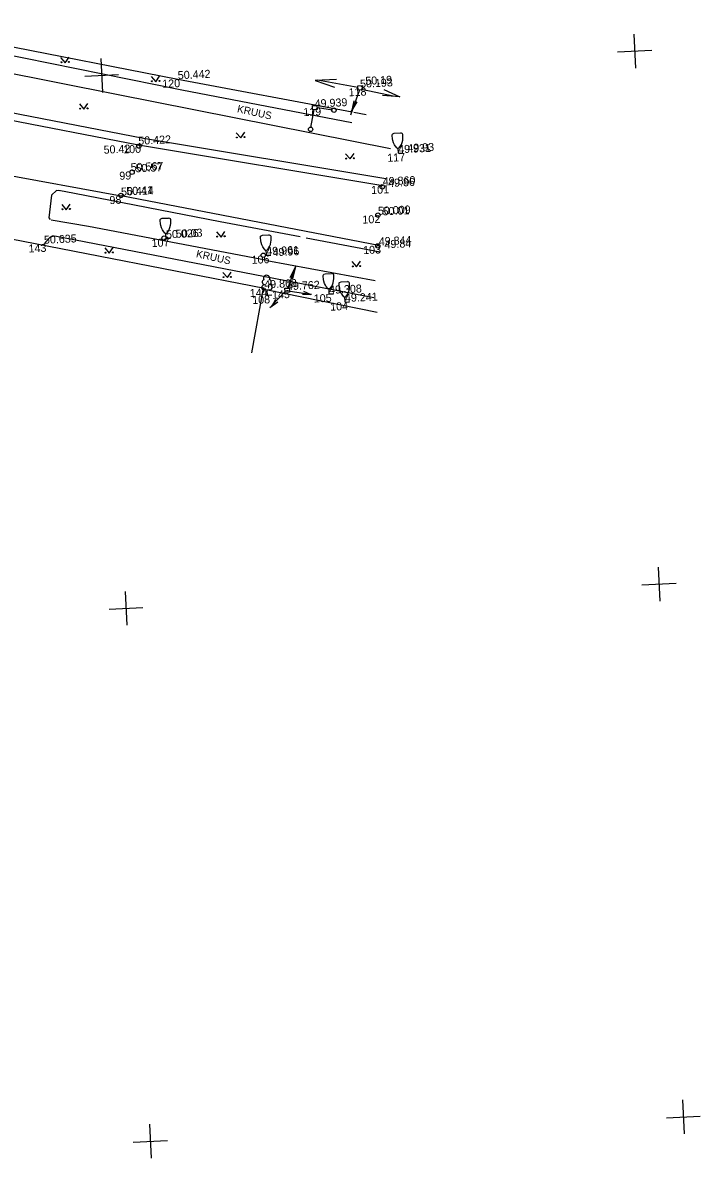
# Model space of a CAD drawing. Extents: x 640543 to 641010, y 6455892 to 6456340.
# Drawn here: x 640820.9 to 640884.2, y 6456135.5 to 6456241.6 of the extents above; entities that cross this region are included whole.
import ezdxf

# ---------------------------------------------------------------- set-up
doc = ezdxf.new("R2010")
doc.units = 0
for name, color, linetype in [('Level 1', 7, 'Continuous'), ('Level 10', 7, 'Continuous'), ('Level 28', 7, 'Continuous'), ('Level 3', 7, 'Continuous'), ('Level 30', 7, 'Continuous'), ('Level 41', 7, 'Continuous'), ('Level 57', 7, 'Continuous'), ('Level 58', 7, 'Continuous'), ('Level 59', 7, 'Continuous'), ('Level 62', 7, 'Continuous'), ('Level 63', 7, 'Continuous')]:
    doc.layers.add(name, color=color, linetype=linetype)

msp = doc.modelspace()

# ---------------------------------------------------------------- linework, layer by layer
at = {"layer": 'Level 1'}
for p, q in [((640850.21, 6456236.26), (640848.23, 6456236.17)), ((640848.23, 6456236.17), (640850.03, 6456235.55)), ((640852.22, 6456235.51), (640848.44, 6456236.18)), ((640852.37, 6456235.28), (640851.52, 6456232.91)), ((640852.73, 6456235.32), (640855.51, 6456234.74)), ((640854.63, 6456235.33), (640856.15, 6456234.63)), ((640851.58, 6456233.22), (640852.14, 6456234.16)), ((640851.85, 6456234.26), (640851.61, 6456233.22)), ((640856.15, 6456234.63), (640854.52, 6456234.76)), ((640848.11, 6456233.45), (640847.8, 6456231.78)), ((640848.45, 6456233.64), (640849.84, 6456233.42)), ((640846.42, 6456218.84), (640845.69, 6456216.81)), ((640846.38, 6456218.75), (640845.86, 6456217.74)), ((640846.41, 6456218.79), (640846.11, 6456217.64)), ((640845.42, 6456216.45), (640844.14, 6456215.11)), ((640845.91, 6456216.5), (640847.76, 6456216.2)), ((640847.06, 6456216.2), (640847.9, 6456216.21)), ((640847.15, 6456216.49), (640847.83, 6456216.17)), ((640844.76, 6456215.46), (640844.01, 6456214.93)), ((640844.54, 6456215.7), (640844.15, 6456215.01))]:
    msp.add_line(p, q, dxfattribs=at)
at = {"layer": 'Level 10'}
for p, q in [((640855.62, 6456231.23), (640856.22, 6456231.26)), ((640855.88, 6456229.85), (640856.08, 6456229.86)), ((640856, 6456229.36), (640855.98, 6456229.85)), ((640856, 6456229.36), (640856.4, 6456229.37)), ((640833.94, 6456223.29), (640834.53, 6456223.31)), ((640834.2, 6456221.9), (640834.4, 6456221.91)), ((640834.32, 6456221.41), (640834.3, 6456221.91)), ((640834.32, 6456221.41), (640834.72, 6456221.43)), ((640843.31, 6456221.72), (640843.91, 6456221.74)), ((640843.57, 6456220.33), (640843.77, 6456220.34)), ((640843.69, 6456219.84), (640843.67, 6456220.34)), ((640843.69, 6456219.84), (640844.09, 6456219.86)), ((640849.17, 6456218.11), (640849.76, 6456218.14)), ((640843.47, 6456217.11), (640843.47, 6456217.07)), ((640843.97, 6456217.13), (640843.97, 6456217.1)), ((640850.65, 6456217.35), (640851.24, 6456217.38)), ((640843.99, 6456216.6), (640843.5, 6456216.58)), ((640843.77, 6456216.09), (640843.75, 6456216.59)), ((640844.17, 6456216.11), (640843.77, 6456216.09)), ((640849.43, 6456216.73), (640849.63, 6456216.74)), ((640849.55, 6456216.23), (640849.53, 6456216.73)), ((640849.55, 6456216.23), (640849.95, 6456216.25)), ((640850.91, 6456215.96), (640851.11, 6456215.97)), ((640851.03, 6456215.47), (640851.01, 6456215.97)), ((640851.03, 6456215.47), (640851.43, 6456215.49))]:
    msp.add_line(p, q, dxfattribs=at)
for points in [[(640855.88, 6456229.85), (640855.71, 6456230.05), (640855.64, 6456230.16), (640855.56, 6456230.33), (640855.49, 6456230.55), (640855.46, 6456230.71), (640855.43, 6456231.03), (640855.43, 6456231.07), (640855.45, 6456231.14), (640855.49, 6456231.18), (640855.62, 6456231.23)], [(640856.08, 6456229.86), (640856.23, 6456230.08), (640856.29, 6456230.19), (640856.36, 6456230.37), (640856.41, 6456230.6), (640856.42, 6456230.75), (640856.42, 6456231.07), (640856.42, 6456231.11), (640856.39, 6456231.18), (640856.35, 6456231.22), (640856.22, 6456231.26)], [(640834.2, 6456221.9), (640834.03, 6456222.11), (640833.96, 6456222.21), (640833.88, 6456222.39), (640833.81, 6456222.61), (640833.78, 6456222.76), (640833.75, 6456223.08), (640833.75, 6456223.12), (640833.77, 6456223.19), (640833.81, 6456223.23), (640833.94, 6456223.29)], [(640834.4, 6456221.91), (640834.55, 6456222.13), (640834.61, 6456222.24), (640834.67, 6456222.42), (640834.72, 6456222.65), (640834.74, 6456222.81), (640834.74, 6456223.12), (640834.74, 6456223.16), (640834.71, 6456223.23), (640834.66, 6456223.27), (640834.53, 6456223.31)], [(640843.57, 6456220.33), (640843.4, 6456220.54), (640843.33, 6456220.64), (640843.25, 6456220.81), (640843.18, 6456221.04), (640843.15, 6456221.19), (640843.12, 6456221.51), (640843.12, 6456221.55), (640843.14, 6456221.62), (640843.18, 6456221.66), (640843.31, 6456221.72)], [(640843.77, 6456220.34), (640843.92, 6456220.56), (640843.98, 6456220.67), (640844.05, 6456220.85), (640844.1, 6456221.08), (640844.11, 6456221.23), (640844.11, 6456221.55), (640844.11, 6456221.59), (640844.08, 6456221.66), (640844.03, 6456221.7), (640843.91, 6456221.74)], [(640849.43, 6456216.73), (640849.26, 6456216.93), (640849.19, 6456217.04), (640849.11, 6456217.21), (640849.04, 6456217.43), (640849.01, 6456217.59), (640848.98, 6456217.9), (640848.98, 6456217.95), (640849, 6456218.02), (640849.04, 6456218.06), (640849.17, 6456218.11)], [(640849.63, 6456216.74), (640849.78, 6456216.96), (640849.84, 6456217.07), (640849.9, 6456217.25), (640849.95, 6456217.48), (640849.97, 6456217.63), (640849.97, 6456217.95), (640849.97, 6456217.99), (640849.94, 6456218.06), (640849.89, 6456218.1), (640849.76, 6456218.14)], [(640850.91, 6456215.96), (640850.74, 6456216.17), (640850.67, 6456216.28), (640850.59, 6456216.45), (640850.52, 6456216.67), (640850.49, 6456216.82), (640850.46, 6456217.14), (640850.46, 6456217.18), (640850.48, 6456217.25), (640850.52, 6456217.29), (640850.65, 6456217.35)], [(640851.11, 6456215.97), (640851.26, 6456216.19), (640851.32, 6456216.31), (640851.38, 6456216.48), (640851.43, 6456216.71), (640851.45, 6456216.87), (640851.45, 6456217.19), (640851.45, 6456217.23), (640851.42, 6456217.3), (640851.37, 6456217.33), (640851.24, 6456217.38)]]:
    msp.add_lwpolyline(points, dxfattribs=at)
for centre, radius, start, end in [((640843.7, 6456217.68), 0.291, 335.1925, 210.0327), ((640843.49, 6456216.83), 0.249, 92.6126, 272.6126), ((640843.51, 6456217.33), 0.223, 107.8567, 259.6916), ((640843.91, 6456217.34), 0.223, 285.5335, 77.3685), ((640843.98, 6456216.85), 0.249, 272.6126, 92.6126)]:
    msp.add_arc(centre, radius, start, end, dxfattribs=at)
at = {"layer": 'Level 28'}
for p, q in [((640808.58, 6456241.56), (640835.42, 6456236.28)), ((640835.42, 6456236.28), (640851.68, 6456233.23)), ((640851.85, 6456233.2), (640852.98, 6456232.99)), ((640843.49, 6456216.74), (640815.87, 6456222.12)), ((640843.39, 6456216.78), (640842.29, 6456210.72)), ((640843.43, 6456216.78), (640843.39, 6456216.78)), ((640843.41, 6456216.39), (640843.49, 6456216.74)), ((640843.46, 6456216.68), (640854.03, 6456214.51))]:
    msp.add_line(p, q, dxfattribs=at)
at = {"layer": 'Level 3'}
for points in [[(640852.22, 6456235.66), (640852.65, 6456235.68), (640852.66, 6456235.29), (640852.24, 6456235.27)], [(640847.98, 6456233.81), (640848.4, 6456233.83), (640848.41, 6456233.44), (640847.99, 6456233.42)], [(640845.4, 6456216.76), (640845.83, 6456216.78), (640845.84, 6456216.4), (640845.42, 6456216.38)]]:
    msp.add_lwpolyline(points, close=True, dxfattribs=at)
for centre in [(640849.98, 6456233.39), (640847.81, 6456231.6), (640831.77, 6456230.04), (640831.14, 6456227.6), (640830.1, 6456225.43), (640854.5, 6456226.23), (640854.09, 6456223.59), (640834.13, 6456221.44), (640854.08, 6456220.71), (640843.39, 6456219.84)]:
    msp.add_circle(centre, 0.204, dxfattribs=at)
at = {"layer": 'Level 30'}
for p, q in [((640815.86, 6456239.31), (640835.78, 6456235.28)), ((640829.68, 6456234.84), (640815.42, 6456237.69)), ((640806.12, 6456235.1), (640831.73, 6456230.16)), ((640835.78, 6456235.28), (640851.67, 6456232.23)), ((640815.89, 6456233.95), (640832.2, 6456230.78)), ((640855.27, 6456229.79), (640829.68, 6456234.84)), ((640832.2, 6456230.78), (640854.83, 6456227.01)), ((640805.6, 6456229.88), (640830.12, 6456225.4)), ((640831.73, 6456230.16), (640854.56, 6456226.36)), ((640823.62, 6456225.44), (640823.36, 6456223.34)), ((640824.06, 6456225.89), (640823.62, 6456225.44)), ((640824.38, 6456225.87), (640824.06, 6456225.89)), ((640825.75, 6456225.62), (640824.28, 6456225.89)), ((640839.36, 6456222.96), (640825.75, 6456225.62)), ((640854.19, 6456220.76), (640830.12, 6456225.4)), ((640823.36, 6456223.34), (640823.47, 6456223.17)), ((640827.05, 6456222.54), (640823.57, 6456223.11)), ((640843.74, 6456219.34), (640827.05, 6456222.54)), ((640846.82, 6456221.56), (640839.36, 6456222.96)), ((640823.47, 6456221.52), (640823.03, 6456221.04)), ((640823.93, 6456221.61), (640823.47, 6456221.52)), ((640853.71, 6456215.87), (640823.93, 6456221.61)), ((640854.3, 6456220.14), (640847.39, 6456221.45)), ((640823.03, 6456221.04), (640822.97, 6456220.86)), ((640843.73, 6456219.34), (640853.85, 6456217.47))]:
    msp.add_line(p, q, dxfattribs=at)
at = {"layer": 'Level 41'}
for p, q in [((640824.46, 6456238.31), (640824.88, 6456237.82)), ((640824.88, 6456237.82), (640825.26, 6456238.35)), ((640832.92, 6456236.54), (640833.34, 6456236.05)), ((640833.34, 6456236.05), (640833.71, 6456236.57)), ((640826.22, 6456233.97), (640826.64, 6456233.49)), ((640826.64, 6456233.49), (640827.01, 6456234.01)), ((640840.85, 6456231.28), (640841.28, 6456230.8)), ((640841.28, 6456230.8), (640841.65, 6456231.32)), ((640851.07, 6456229.31), (640851.5, 6456228.83)), ((640851.5, 6456228.83), (640851.87, 6456229.35)), ((640824.56, 6456224.58), (640824.99, 6456224.09)), ((640824.99, 6456224.09), (640825.36, 6456224.61)), ((640839.01, 6456222.02), (640839.44, 6456221.54)), ((640839.44, 6456221.54), (640839.81, 6456222.06)), ((640828.58, 6456220.53), (640829, 6456220.04)), ((640829, 6456220.04), (640829.38, 6456220.56)), ((640851.67, 6456219.25), (640852.1, 6456218.76)), ((640852.1, 6456218.76), (640852.47, 6456219.28)), ((640839.61, 6456218.24), (640840.03, 6456217.75)), ((640840.03, 6456217.75), (640840.4, 6456218.27))]:
    msp.add_line(p, q, dxfattribs=at)
for centre, radius in [((640824.53, 6456237.86), 0.0427), ((640825.23, 6456237.9), 0.0451), ((640832.99, 6456236.09), 0.0427), ((640833.69, 6456236.12), 0.0451), ((640826.29, 6456233.53), 0.0427), ((640826.98, 6456233.56), 0.0451), ((640840.92, 6456230.84), 0.0427), ((640841.62, 6456230.87), 0.0451), ((640851.14, 6456228.87), 0.0427), ((640851.84, 6456228.9), 0.0451), ((640824.63, 6456224.13), 0.0427), ((640825.33, 6456224.16), 0.0451), ((640839.09, 6456221.58), 0.0427), ((640839.78, 6456221.61), 0.0451), ((640828.65, 6456220.08), 0.0427), ((640829.35, 6456220.11), 0.0451), ((640851.74, 6456218.8), 0.0427), ((640852.44, 6456218.83), 0.0451), ((640839.68, 6456217.79), 0.0427), ((640840.37, 6456217.82), 0.0451)]:
    msp.add_circle(centre, radius, dxfattribs=at)
at = {"layer": 'Level 58'}
for p, q in [((640878, 6456240.5), (640878.14, 6456237.32)), ((640828.22, 6456238.22), (640828.37, 6456235.05)), ((640876.48, 6456238.84), (640879.66, 6456238.98)), ((640826.71, 6456236.57), (640829.88, 6456236.71)), ((640880.27, 6456190.72), (640880.41, 6456187.55)), ((640830.5, 6456188.45), (640830.64, 6456185.28)), ((640878.75, 6456189.06), (640881.93, 6456189.21)), ((640828.98, 6456186.79), (640832.15, 6456186.94)), ((640882.54, 6456140.95), (640882.68, 6456137.78)), ((640832.77, 6456138.68), (640832.91, 6456135.51)), ((640881.03, 6456139.29), (640884.2, 6456139.44)), ((640831.25, 6456137.02), (640834.43, 6456137.16))]:
    msp.add_line(p, q, dxfattribs=at)

# ---------------------------------------------------------------- texts
at = {"layer": 'Level 57'}
for p in [(640840.9, 6456233.21), (640837.07, 6456219.67)]:
    msp.add_text('KRUUS', height=0.698, rotation=347.6126, dxfattribs=at).set_placement(p)
at = {"layer": 'Level 59'}
for s, p in [('50.19', (640852.93, 6456235.75)), ('50.42', (640828.49, 6456229.32)), ('49.93', (640856.86, 6456229.48)), ('50.57', (640831.47, 6456227.58)), ('49.86', (640855.06, 6456226.21)), ('50.41', (640830.61, 6456225.45)), ('50.01', (640854.54, 6456223.56)), ('50.03', (640835.23, 6456221.47)), ('49.84', (640854.72, 6456220.48)), ('49.96', (640844.27, 6456219.74))]:
    msp.add_text(s, height=0.747, rotation=2.6126, dxfattribs=at).set_placement(p)
at = {"layer": 'Level 62'}
for s, p in [('120', (640833.97, 6456235.47)), ('118', (640851.37, 6456234.68)), ('119', (640847.14, 6456232.83)), ('100', (640830.32, 6456229.34)), ('117', (640854.98, 6456228.56)), ('99', (640829.96, 6456226.88)), ('98', (640829.04, 6456224.61)), ('101', (640853.48, 6456225.56)), ('102', (640852.66, 6456222.79)), ('107', (640832.97, 6456220.6)), ('143', (640821.48, 6456220.09)), ('103', (640852.73, 6456219.94)), ('106', (640842.31, 6456219.03)), ('144', (640842.14, 6456215.93)), ('108', (640842.37, 6456215.28)), ('145', (640844.22, 6456215.77)), ('105', (640848.12, 6456215.42)), ('104', (640849.65, 6456214.66))]:
    msp.add_text(s, height=0.747, rotation=2.6126, dxfattribs=at).set_placement(p)
at = {"layer": 'Level 63'}
for s, p in [('50.442', (640835.42, 6456236.28)), ('50.193', (640852.44, 6456235.48)), ('49.939', (640848.2, 6456233.63)), ('50.422', (640831.73, 6456230.16)), ('49.931', (640856, 6456229.36)), ('50.567', (640831.02, 6456227.68)), ('49.860', (640854.56, 6456226.36)), ('50.414', (640830.12, 6456225.4)), ('50.009', (640854.11, 6456223.61)), ('50.026', (640834.32, 6456221.41)), ('50.635', (640822.92, 6456220.91)), ('49.844', (640854.19, 6456220.76)), ('49.961', (640843.69, 6456219.84)), ('49.868', (640843.49, 6456216.74)), ('49.762', (640845.62, 6456216.58)), ('49.308', (640849.55, 6456216.23)), ('49.241', (640851.03, 6456215.47))]:
    msp.add_text(s, height=0.747, rotation=2.6126, dxfattribs=at).set_placement(p)

doc.saveas('drawing.dxf')
